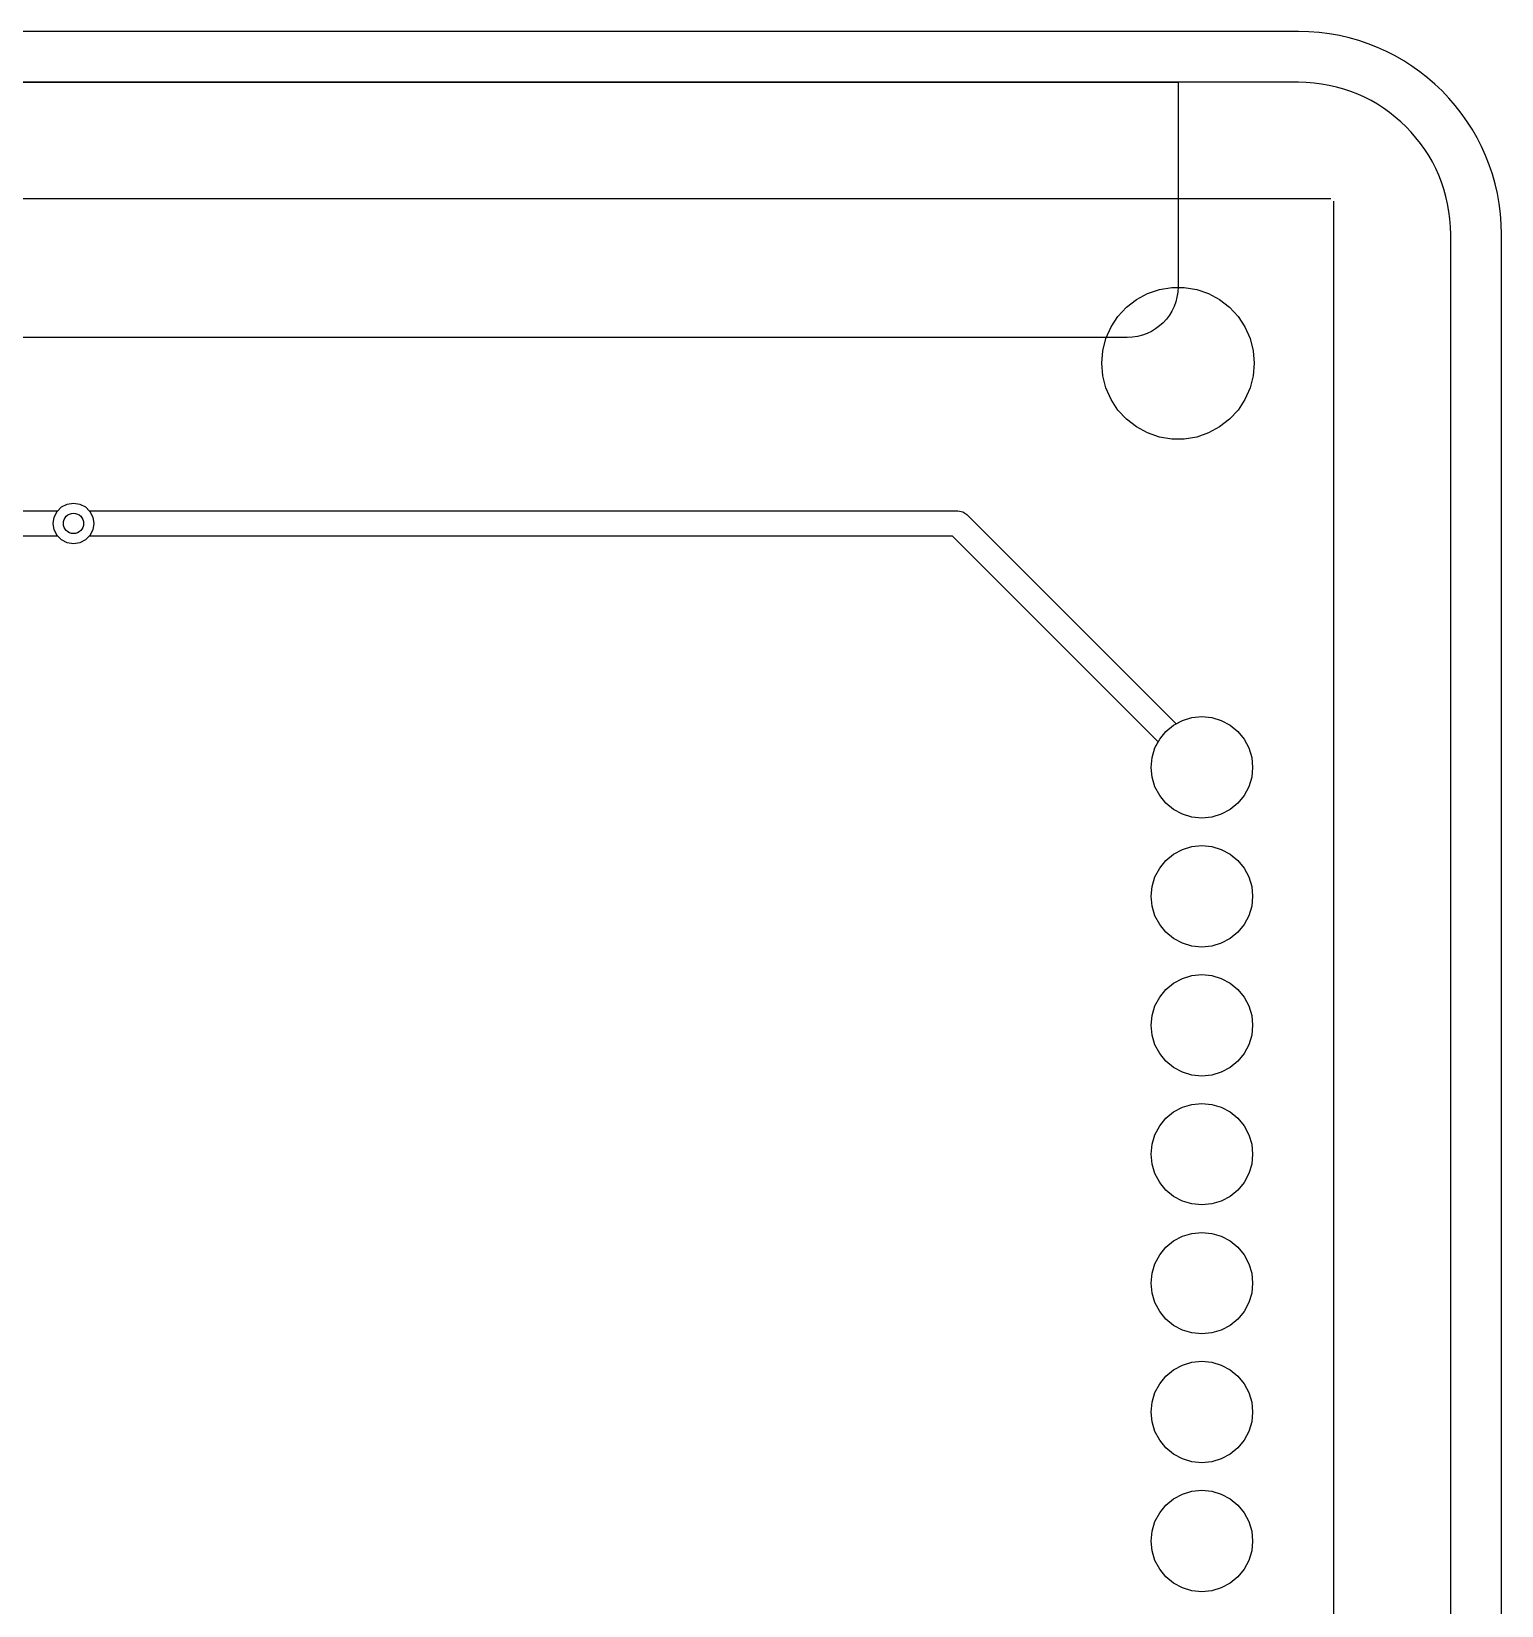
# Model space of a CAD drawing. Header units: millimetres. Extents: x 0 to 489, y -139 to 89.
# Drawn here: x 142.46 to 171.41, y -36.95 to -5.94 of the extents above; entities that cross this region are included whole.
import ezdxf

# ---------------------------------------------------------------- set-up
doc = ezdxf.new("R2010")
doc.units = ezdxf.units.MM
doc.header["$MEASUREMENT"] = 0
doc.layers.get('0').update_dxf_attribs({"linetype": 'CONTINUOUS'})
doc.layers.add('BLACK', color=7, linetype='CONTINUOUS')

msp = doc.modelspace()

# ---------------------------------------------------------------- linework, layer by layer
at = {"linetype": 'Continuous'}
for points in [[(106.41198, -65.94468), (167.41198, -65.94468, 0.41421356), (171.41198, -61.94468), (171.41198, -9.94468, 0.41421356), (167.41198, -5.94468), (106.41198, -5.94468, 0.41421356), (102.41198, -9.94468), (102.41198, -61.94468, 0.41421356)], [(106.41198, -64.94468), (167.41198, -64.94468, 0.41421356), (170.41198, -61.94468), (170.41198, -9.94468, 0.41421356), (167.41198, -6.94468), (106.41198, -6.94468, 0.41421356), (103.41198, -9.94468), (103.41198, -61.94468, 0.41421356)], [(140.53024, -6.94468), (165.04024, -6.94468), (165.04024, -10.97412, -0.41421356), (164.04024, -11.97412), (141.53024, -11.97412, -0.41421356), (140.53024, -10.97412)]]:
    msp.add_lwpolyline(points, format="xyb", close=True, dxfattribs=at)
at = {"layer": 'BLACK', "linetype": 'Continuous'}
for p, q in [((105.82024, -9.23422), (168.05024, -9.23422)), ((168.10024, -9.28422), (168.10024, -62.62422)), ((164.22036, -11.22353), (164.43736, -11.10563)), ((164.22036, -11.22353), (164.43736, -11.10563)), ((164.43736, -11.10563), (164.67236, -11.02523)), ((164.43736, -11.10563), (164.67236, -11.02523)), ((164.67236, -11.02523), (164.91636, -10.98443)), ((164.67236, -11.02523), (164.91636, -10.98443)), ((164.91636, -10.98443), (165.16436, -10.98443)), ((164.91636, -10.98443), (165.16436, -10.98443)), ((165.16436, -10.98443), (165.40836, -11.02523)), ((165.16436, -10.98443), (165.40836, -11.02523)), ((165.40836, -11.02523), (165.64336, -11.10563)), ((165.40836, -11.02523), (165.64336, -11.10563)), ((165.64336, -11.10563), (165.86036, -11.22353)), ((165.64336, -11.10563), (165.86036, -11.22353)), ((163.85636, -11.55803), (164.02436, -11.37573)), ((163.85636, -11.55803), (164.02436, -11.37573)), ((164.02436, -11.37573), (164.22036, -11.22353)), ((164.02436, -11.37573), (164.22036, -11.22353)), ((165.86036, -11.22353), (166.05636, -11.37573)), ((165.86036, -11.22353), (166.05636, -11.37573)), ((166.05636, -11.37573), (166.22436, -11.55803)), ((166.05636, -11.37573), (166.22436, -11.55803)), ((163.62136, -11.99233), (163.72136, -11.76543)), ((163.62136, -11.99233), (163.72136, -11.76543)), ((163.72136, -11.76543), (163.85636, -11.55803)), ((163.72136, -11.76543), (163.85636, -11.55803)), ((166.22436, -11.55803), (166.35936, -11.76543)), ((166.22436, -11.55803), (166.35936, -11.76543)), ((166.35936, -11.76543), (166.45936, -11.99233)), ((166.35936, -11.76543), (166.45936, -11.99233)), ((163.56036, -12.23243), (163.62136, -11.99233)), ((163.56036, -12.23243), (163.62136, -11.99233)), ((166.45936, -11.99233), (166.52036, -12.23243)), ((166.45936, -11.99233), (166.52036, -12.23243)), ((163.54036, -12.47933), (163.56036, -12.23243)), ((163.54036, -12.47933), (163.56036, -12.23243)), ((166.52036, -12.23243), (166.54036, -12.47933)), ((166.52036, -12.23243), (166.54036, -12.47933)), ((163.56036, -12.72623), (163.54036, -12.47933)), ((163.56036, -12.72623), (163.54036, -12.47933)), ((166.54036, -12.47933), (166.52036, -12.72623)), ((166.54036, -12.47933), (166.52036, -12.72623)), ((163.62136, -12.96633), (163.56036, -12.72623)), ((163.62136, -12.96633), (163.56036, -12.72623)), ((163.72136, -13.19323), (163.62136, -12.96633)), ((163.72136, -13.19323), (163.62136, -12.96633)), ((166.45936, -12.96633), (166.35936, -13.19323)), ((166.45936, -12.96633), (166.35936, -13.19323)), ((166.52036, -12.72623), (166.45936, -12.96633)), ((166.52036, -12.72623), (166.45936, -12.96633)), ((163.85636, -13.40063), (163.72136, -13.19323)), ((163.85636, -13.40063), (163.72136, -13.19323)), ((166.35936, -13.19323), (166.22436, -13.40063)), ((166.35936, -13.19323), (166.22436, -13.40063)), ((164.02436, -13.58293), (163.85636, -13.40063)), ((164.02436, -13.58293), (163.85636, -13.40063)), ((164.22036, -13.73503), (164.02436, -13.58293)), ((164.22036, -13.73503), (164.02436, -13.58293)), ((166.05636, -13.58293), (165.86036, -13.73503)), ((166.05636, -13.58293), (165.86036, -13.73503)), ((166.22436, -13.40063), (166.05636, -13.58293)), ((166.22436, -13.40063), (166.05636, -13.58293)), ((164.43736, -13.85303), (164.22036, -13.73503)), ((164.43736, -13.85303), (164.22036, -13.73503)), ((164.67236, -13.93343), (164.43736, -13.85303)), ((164.67236, -13.93343), (164.43736, -13.85303)), ((164.91636, -13.97423), (164.67236, -13.93343)), ((164.91636, -13.97423), (164.67236, -13.93343)), ((165.40836, -13.93343), (165.16436, -13.97423)), ((165.40836, -13.93343), (165.16436, -13.97423)), ((165.64336, -13.85303), (165.40836, -13.93343)), ((165.64336, -13.85303), (165.40836, -13.93343)), ((165.86036, -13.73503), (165.64336, -13.85303)), ((165.86036, -13.73503), (165.64336, -13.85303)), ((165.16436, -13.97423), (164.91636, -13.97423)), ((165.16436, -13.97423), (164.91636, -13.97423)), ((141.38024, -15.38422), (142.97624, -15.38422)), ((142.90524, -15.51062), (142.96124, -15.39912)), ((142.96124, -15.39912), (143.05024, -15.31062)), ((142.97624, -15.38422), (143.05024, -15.31062)), ((143.05024, -15.31062), (143.16124, -15.25382)), ((143.05024, -15.31062), (143.16124, -15.25382)), ((143.16124, -15.25382), (143.28524, -15.23422)), ((143.16124, -15.25382), (143.28524, -15.23422)), ((143.28524, -15.23422), (143.40924, -15.25382)), ((143.28524, -15.23422), (143.40924, -15.25382)), ((143.40924, -15.25382), (143.52024, -15.31062)), ((143.40924, -15.25382), (143.52024, -15.31062)), ((143.52024, -15.31062), (143.59424, -15.38422)), ((143.52024, -15.31062), (143.60924, -15.39912)), ((143.59424, -15.38422), (160.70524, -15.38422)), ((143.60924, -15.39912), (143.66524, -15.51062)), ((160.70524, -15.38422), (160.80124, -15.40322)), ((160.80124, -15.40322), (160.88224, -15.45742)), ((160.88224, -15.45742), (165.00524, -19.58072)), ((142.88524, -15.63422), (142.90524, -15.51062)), ((142.90524, -15.75782), (142.88524, -15.63422)), ((142.96124, -15.86932), (142.90524, -15.75782)), ((143.66524, -15.75782), (143.60924, -15.86932)), ((143.66524, -15.51062), (143.68524, -15.63422)), ((143.68524, -15.63422), (143.66524, -15.75782)), ((142.97624, -15.88422), (141.48424, -15.88422)), ((143.05024, -15.95782), (142.96124, -15.86932)), ((143.05024, -15.95782), (142.97624, -15.88422)), ((143.16124, -16.01462), (143.05024, -15.95782)), ((143.16124, -16.01462), (143.05024, -15.95782)), ((143.28524, -16.03422), (143.16124, -16.01462)), ((143.28524, -16.03422), (143.16124, -16.01462)), ((143.40924, -16.01462), (143.28524, -16.03422)), ((143.40924, -16.01462), (143.28524, -16.03422)), ((143.52024, -15.95782), (143.40924, -16.01462)), ((143.52024, -15.95782), (143.40924, -16.01462)), ((143.60924, -15.86932), (143.52024, -15.95782)), ((143.59424, -15.88422), (143.52024, -15.95782)), ((160.60124, -15.88422), (143.59424, -15.88422)), ((164.65124, -19.93422), (160.60124, -15.88422)), ((164.95424, -19.60772), (165.12724, -19.51532)), ((164.95424, -19.60772), (165.12724, -19.51532)), ((164.95424, -19.60772), (165.12724, -19.51532)), ((165.00524, -19.58072), (165.12724, -19.51532)), ((165.12724, -19.51532), (165.31524, -19.45842)), ((165.12724, -19.51532), (165.31524, -19.45842)), ((165.12724, -19.51532), (165.31524, -19.45842)), ((165.12724, -19.51532), (165.31524, -19.45842)), ((165.31524, -19.45842), (165.51024, -19.43922)), ((165.31524, -19.45842), (165.51024, -19.43922)), ((165.31524, -19.45842), (165.51024, -19.43922)), ((165.31524, -19.45842), (165.51024, -19.43922)), ((165.51024, -19.43922), (165.70524, -19.45842)), ((165.51024, -19.43922), (165.70524, -19.45842)), ((165.51024, -19.43922), (165.70524, -19.45842)), ((165.51024, -19.43922), (165.70524, -19.45842)), ((165.70524, -19.45842), (165.89324, -19.51532)), ((165.70524, -19.45842), (165.89324, -19.51532)), ((165.70524, -19.45842), (165.89324, -19.51532)), ((165.70524, -19.45842), (165.89324, -19.51532)), ((165.89324, -19.51532), (166.06624, -19.60772)), ((165.89324, -19.51532), (166.06624, -19.60772)), ((165.89324, -19.51532), (166.06624, -19.60772)), ((165.89324, -19.51532), (166.06624, -19.60772)), ((164.67924, -19.88362), (164.80324, -19.73212)), ((164.67924, -19.88362), (164.80324, -19.73212)), ((164.67924, -19.88362), (164.80324, -19.73212)), ((164.80324, -19.73212), (164.95424, -19.60772)), ((164.80324, -19.73212), (164.95424, -19.60772)), ((164.80324, -19.73212), (164.95424, -19.60772)), ((166.06624, -19.60772), (166.21724, -19.73212)), ((166.06624, -19.60772), (166.21724, -19.73212)), ((166.06624, -19.60772), (166.21724, -19.73212)), ((166.06624, -19.60772), (166.21724, -19.73212)), ((166.21724, -19.73212), (166.34124, -19.88362)), ((166.21724, -19.73212), (166.34124, -19.88362)), ((166.21724, -19.73212), (166.34124, -19.88362)), ((166.21724, -19.73212), (166.34124, -19.88362)), ((164.52924, -20.24412), (164.58624, -20.05652)), ((164.52924, -20.24412), (164.58624, -20.05652)), ((164.52924, -20.24412), (164.58624, -20.05652)), ((164.52924, -20.24412), (164.58624, -20.05652)), ((164.58624, -20.05652), (164.67924, -19.88362)), ((164.58624, -20.05652), (164.67924, -19.88362)), ((164.58624, -20.05652), (164.67924, -19.88362)), ((164.58624, -20.05652), (164.65124, -19.93422)), ((166.34124, -19.88362), (166.43424, -20.05652)), ((166.34124, -19.88362), (166.43424, -20.05652)), ((166.34124, -19.88362), (166.43424, -20.05652)), ((166.34124, -19.88362), (166.43424, -20.05652)), ((166.43424, -20.05652), (166.49124, -20.24412)), ((166.43424, -20.05652), (166.49124, -20.24412)), ((166.43424, -20.05652), (166.49124, -20.24412)), ((166.43424, -20.05652), (166.49124, -20.24412)), ((164.51024, -20.43922), (164.52924, -20.24412)), ((164.51024, -20.43922), (164.52924, -20.24412)), ((164.51024, -20.43922), (164.52924, -20.24412)), ((164.51024, -20.43922), (164.52924, -20.24412)), ((164.52924, -20.63432), (164.51024, -20.43922)), ((164.52924, -20.63432), (164.51024, -20.43922)), ((164.52924, -20.63432), (164.51024, -20.43922)), ((164.52924, -20.63432), (164.51024, -20.43922)), ((166.49124, -20.24412), (166.51024, -20.43922)), ((166.49124, -20.24412), (166.51024, -20.43922)), ((166.49124, -20.24412), (166.51024, -20.43922)), ((166.49124, -20.24412), (166.51024, -20.43922)), ((166.51024, -20.43922), (166.49124, -20.63432)), ((166.51024, -20.43922), (166.49124, -20.63432)), ((166.51024, -20.43922), (166.49124, -20.63432)), ((166.51024, -20.43922), (166.49124, -20.63432)), ((164.58624, -20.82192), (164.52924, -20.63432)), ((164.58624, -20.82192), (164.52924, -20.63432)), ((164.58624, -20.82192), (164.52924, -20.63432)), ((164.58624, -20.82192), (164.52924, -20.63432)), ((166.49124, -20.63432), (166.43424, -20.82192)), ((166.49124, -20.63432), (166.43424, -20.82192)), ((166.49124, -20.63432), (166.43424, -20.82192)), ((166.49124, -20.63432), (166.43424, -20.82192)), ((164.67924, -20.99482), (164.58624, -20.82192)), ((164.67924, -20.99482), (164.58624, -20.82192)), ((164.67924, -20.99482), (164.58624, -20.82192)), ((164.67924, -20.99482), (164.58624, -20.82192)), ((164.80324, -21.14632), (164.67924, -20.99482)), ((164.80324, -21.14632), (164.67924, -20.99482)), ((164.80324, -21.14632), (164.67924, -20.99482)), ((164.80324, -21.14632), (164.67924, -20.99482)), ((166.34124, -20.99482), (166.21724, -21.14632)), ((166.34124, -20.99482), (166.21724, -21.14632)), ((166.34124, -20.99482), (166.21724, -21.14632)), ((166.34124, -20.99482), (166.21724, -21.14632)), ((166.43424, -20.82192), (166.34124, -20.99482)), ((166.43424, -20.82192), (166.34124, -20.99482)), ((166.43424, -20.82192), (166.34124, -20.99482)), ((166.43424, -20.82192), (166.34124, -20.99482)), ((164.95424, -21.27072), (164.80324, -21.14632)), ((164.95424, -21.27072), (164.80324, -21.14632)), ((164.95424, -21.27072), (164.80324, -21.14632)), ((164.95424, -21.27072), (164.80324, -21.14632)), ((165.12724, -21.36312), (164.95424, -21.27072)), ((165.12724, -21.36312), (164.95424, -21.27072)), ((165.12724, -21.36312), (164.95424, -21.27072)), ((165.12724, -21.36312), (164.95424, -21.27072)), ((165.31524, -21.42002), (165.12724, -21.36312)), ((165.31524, -21.42002), (165.12724, -21.36312)), ((165.31524, -21.42002), (165.12724, -21.36312)), ((165.31524, -21.42002), (165.12724, -21.36312)), ((165.89324, -21.36312), (165.70524, -21.42002)), ((165.89324, -21.36312), (165.70524, -21.42002)), ((165.89324, -21.36312), (165.70524, -21.42002)), ((165.89324, -21.36312), (165.70524, -21.42002)), ((166.06624, -21.27072), (165.89324, -21.36312)), ((166.06624, -21.27072), (165.89324, -21.36312)), ((166.06624, -21.27072), (165.89324, -21.36312)), ((166.06624, -21.27072), (165.89324, -21.36312)), ((166.21724, -21.14632), (166.06624, -21.27072)), ((166.21724, -21.14632), (166.06624, -21.27072)), ((166.21724, -21.14632), (166.06624, -21.27072)), ((166.21724, -21.14632), (166.06624, -21.27072)), ((165.51024, -21.43922), (165.31524, -21.42002)), ((165.51024, -21.43922), (165.31524, -21.42002)), ((165.51024, -21.43922), (165.31524, -21.42002)), ((165.51024, -21.43922), (165.31524, -21.42002)), ((165.70524, -21.42002), (165.51024, -21.43922)), ((165.70524, -21.42002), (165.51024, -21.43922)), ((165.70524, -21.42002), (165.51024, -21.43922)), ((165.70524, -21.42002), (165.51024, -21.43922)), ((165.12724, -22.05532), (165.31524, -21.99842)), ((165.12724, -22.05532), (165.31524, -21.99842)), ((165.12724, -22.05532), (165.31524, -21.99842)), ((165.12724, -22.05532), (165.31524, -21.99842)), ((165.31524, -21.99842), (165.51024, -21.97922)), ((165.31524, -21.99842), (165.51024, -21.97922)), ((165.31524, -21.99842), (165.51024, -21.97922)), ((165.31524, -21.99842), (165.51024, -21.97922)), ((165.51024, -21.97922), (165.70524, -21.99842)), ((165.51024, -21.97922), (165.70524, -21.99842)), ((165.51024, -21.97922), (165.70524, -21.99842)), ((165.51024, -21.97922), (165.70524, -21.99842)), ((165.70524, -21.99842), (165.89324, -22.05532)), ((165.70524, -21.99842), (165.89324, -22.05532)), ((165.70524, -21.99842), (165.89324, -22.05532)), ((165.70524, -21.99842), (165.89324, -22.05532)), ((164.67924, -22.42362), (164.80324, -22.27212)), ((164.67924, -22.42362), (164.80324, -22.27212)), ((164.67924, -22.42362), (164.80324, -22.27212)), ((164.67924, -22.42362), (164.80324, -22.27212)), ((164.80324, -22.27212), (164.95424, -22.14772)), ((164.80324, -22.27212), (164.95424, -22.14772)), ((164.80324, -22.27212), (164.95424, -22.14772)), ((164.80324, -22.27212), (164.95424, -22.14772)), ((164.95424, -22.14772), (165.12724, -22.05532)), ((164.95424, -22.14772), (165.12724, -22.05532)), ((164.95424, -22.14772), (165.12724, -22.05532)), ((164.95424, -22.14772), (165.12724, -22.05532)), ((165.89324, -22.05532), (166.06624, -22.14772)), ((165.89324, -22.05532), (166.06624, -22.14772)), ((165.89324, -22.05532), (166.06624, -22.14772)), ((165.89324, -22.05532), (166.06624, -22.14772)), ((166.06624, -22.14772), (166.21724, -22.27212)), ((166.06624, -22.14772), (166.21724, -22.27212)), ((166.06624, -22.14772), (166.21724, -22.27212)), ((166.06624, -22.14772), (166.21724, -22.27212)), ((166.21724, -22.27212), (166.34124, -22.42362)), ((166.21724, -22.27212), (166.34124, -22.42362)), ((166.21724, -22.27212), (166.34124, -22.42362)), ((166.21724, -22.27212), (166.34124, -22.42362)), ((164.52924, -22.78412), (164.58624, -22.59652)), ((164.52924, -22.78412), (164.58624, -22.59652)), ((164.52924, -22.78412), (164.58624, -22.59652)), ((164.52924, -22.78412), (164.58624, -22.59652)), ((164.58624, -22.59652), (164.67924, -22.42362)), ((164.58624, -22.59652), (164.67924, -22.42362)), ((164.58624, -22.59652), (164.67924, -22.42362)), ((164.58624, -22.59652), (164.67924, -22.42362)), ((166.34124, -22.42362), (166.43424, -22.59652)), ((166.34124, -22.42362), (166.43424, -22.59652)), ((166.34124, -22.42362), (166.43424, -22.59652)), ((166.34124, -22.42362), (166.43424, -22.59652)), ((166.43424, -22.59652), (166.49124, -22.78412)), ((166.43424, -22.59652), (166.49124, -22.78412)), ((166.43424, -22.59652), (166.49124, -22.78412)), ((166.43424, -22.59652), (166.49124, -22.78412)), ((164.51024, -22.97922), (164.52924, -22.78412)), ((164.51024, -22.97922), (164.52924, -22.78412)), ((164.51024, -22.97922), (164.52924, -22.78412)), ((164.51024, -22.97922), (164.52924, -22.78412)), ((166.49124, -22.78412), (166.51024, -22.97922)), ((166.49124, -22.78412), (166.51024, -22.97922)), ((166.49124, -22.78412), (166.51024, -22.97922)), ((166.49124, -22.78412), (166.51024, -22.97922)), ((164.52924, -23.17432), (164.51024, -22.97922)), ((164.52924, -23.17432), (164.51024, -22.97922)), ((164.52924, -23.17432), (164.51024, -22.97922)), ((164.52924, -23.17432), (164.51024, -22.97922)), ((164.58624, -23.36192), (164.52924, -23.17432)), ((164.58624, -23.36192), (164.52924, -23.17432)), ((164.58624, -23.36192), (164.52924, -23.17432)), ((164.58624, -23.36192), (164.52924, -23.17432)), ((166.49124, -23.17432), (166.43424, -23.36192)), ((166.49124, -23.17432), (166.43424, -23.36192)), ((166.49124, -23.17432), (166.43424, -23.36192)), ((166.49124, -23.17432), (166.43424, -23.36192)), ((166.51024, -22.97922), (166.49124, -23.17432)), ((166.51024, -22.97922), (166.49124, -23.17432)), ((166.51024, -22.97922), (166.49124, -23.17432)), ((166.51024, -22.97922), (166.49124, -23.17432)), ((164.67924, -23.53482), (164.58624, -23.36192)), ((164.67924, -23.53482), (164.58624, -23.36192)), ((164.67924, -23.53482), (164.58624, -23.36192)), ((164.67924, -23.53482), (164.58624, -23.36192)), ((164.80324, -23.68632), (164.67924, -23.53482)), ((164.80324, -23.68632), (164.67924, -23.53482)), ((164.80324, -23.68632), (164.67924, -23.53482)), ((164.80324, -23.68632), (164.67924, -23.53482)), ((166.34124, -23.53482), (166.21724, -23.68632)), ((166.34124, -23.53482), (166.21724, -23.68632)), ((166.34124, -23.53482), (166.21724, -23.68632)), ((166.34124, -23.53482), (166.21724, -23.68632)), ((166.43424, -23.36192), (166.34124, -23.53482)), ((166.43424, -23.36192), (166.34124, -23.53482)), ((166.43424, -23.36192), (166.34124, -23.53482)), ((166.43424, -23.36192), (166.34124, -23.53482)), ((164.95424, -23.81072), (164.80324, -23.68632)), ((164.95424, -23.81072), (164.80324, -23.68632)), ((164.95424, -23.81072), (164.80324, -23.68632)), ((164.95424, -23.81072), (164.80324, -23.68632)), ((165.12724, -23.90312), (164.95424, -23.81072)), ((165.12724, -23.90312), (164.95424, -23.81072)), ((165.12724, -23.90312), (164.95424, -23.81072)), ((165.12724, -23.90312), (164.95424, -23.81072)), ((166.06624, -23.81072), (165.89324, -23.90312)), ((166.06624, -23.81072), (165.89324, -23.90312)), ((166.06624, -23.81072), (165.89324, -23.90312)), ((166.06624, -23.81072), (165.89324, -23.90312)), ((166.21724, -23.68632), (166.06624, -23.81072)), ((166.21724, -23.68632), (166.06624, -23.81072)), ((166.21724, -23.68632), (166.06624, -23.81072)), ((166.21724, -23.68632), (166.06624, -23.81072)), ((165.31524, -23.96002), (165.12724, -23.90312)), ((165.31524, -23.96002), (165.12724, -23.90312)), ((165.31524, -23.96002), (165.12724, -23.90312)), ((165.31524, -23.96002), (165.12724, -23.90312)), ((165.51024, -23.97922), (165.31524, -23.96002)), ((165.51024, -23.97922), (165.31524, -23.96002)), ((165.51024, -23.97922), (165.31524, -23.96002)), ((165.51024, -23.97922), (165.31524, -23.96002)), ((165.70524, -23.96002), (165.51024, -23.97922)), ((165.70524, -23.96002), (165.51024, -23.97922)), ((165.70524, -23.96002), (165.51024, -23.97922)), ((165.70524, -23.96002), (165.51024, -23.97922)), ((165.89324, -23.90312), (165.70524, -23.96002)), ((165.89324, -23.90312), (165.70524, -23.96002)), ((165.89324, -23.90312), (165.70524, -23.96002)), ((165.89324, -23.90312), (165.70524, -23.96002)), ((164.80324, -24.81212), (164.95424, -24.68772)), ((164.80324, -24.81212), (164.95424, -24.68772)), ((164.80324, -24.81212), (164.95424, -24.68772)), ((164.80324, -24.81212), (164.95424, -24.68772)), ((164.95424, -24.68772), (165.12724, -24.59532)), ((164.95424, -24.68772), (165.12724, -24.59532)), ((164.95424, -24.68772), (165.12724, -24.59532)), ((164.95424, -24.68772), (165.12724, -24.59532)), ((165.12724, -24.59532), (165.31524, -24.53842)), ((165.12724, -24.59532), (165.31524, -24.53842)), ((165.12724, -24.59532), (165.31524, -24.53842)), ((165.12724, -24.59532), (165.31524, -24.53842)), ((165.31524, -24.53842), (165.51024, -24.51922)), ((165.31524, -24.53842), (165.51024, -24.51922)), ((165.31524, -24.53842), (165.51024, -24.51922)), ((165.31524, -24.53842), (165.51024, -24.51922)), ((165.51024, -24.51922), (165.70524, -24.53842)), ((165.51024, -24.51922), (165.70524, -24.53842)), ((165.51024, -24.51922), (165.70524, -24.53842)), ((165.51024, -24.51922), (165.70524, -24.53842)), ((165.70524, -24.53842), (165.89324, -24.59532)), ((165.70524, -24.53842), (165.89324, -24.59532)), ((165.70524, -24.53842), (165.89324, -24.59532)), ((165.70524, -24.53842), (165.89324, -24.59532)), ((165.89324, -24.59532), (166.06624, -24.68772)), ((165.89324, -24.59532), (166.06624, -24.68772)), ((165.89324, -24.59532), (166.06624, -24.68772)), ((165.89324, -24.59532), (166.06624, -24.68772)), ((166.06624, -24.68772), (166.21724, -24.81212)), ((166.06624, -24.68772), (166.21724, -24.81212)), ((166.06624, -24.68772), (166.21724, -24.81212)), ((166.06624, -24.68772), (166.21724, -24.81212)), ((164.58624, -25.13652), (164.67924, -24.96362)), ((164.58624, -25.13652), (164.67924, -24.96362)), ((164.58624, -25.13652), (164.67924, -24.96362)), ((164.58624, -25.13652), (164.67924, -24.96362)), ((164.67924, -24.96362), (164.80324, -24.81212)), ((164.67924, -24.96362), (164.80324, -24.81212)), ((164.67924, -24.96362), (164.80324, -24.81212)), ((164.67924, -24.96362), (164.80324, -24.81212)), ((166.21724, -24.81212), (166.34124, -24.96362)), ((166.21724, -24.81212), (166.34124, -24.96362)), ((166.21724, -24.81212), (166.34124, -24.96362)), ((166.21724, -24.81212), (166.34124, -24.96362)), ((166.34124, -24.96362), (166.43424, -25.13652)), ((166.34124, -24.96362), (166.43424, -25.13652)), ((166.34124, -24.96362), (166.43424, -25.13652)), ((166.34124, -24.96362), (166.43424, -25.13652)), ((164.51024, -25.51922), (164.52924, -25.32412)), ((164.51024, -25.51922), (164.52924, -25.32412)), ((164.51024, -25.51922), (164.52924, -25.32412)), ((164.51024, -25.51922), (164.52924, -25.32412)), ((164.52924, -25.32412), (164.58624, -25.13652)), ((164.52924, -25.32412), (164.58624, -25.13652)), ((164.52924, -25.32412), (164.58624, -25.13652)), ((164.52924, -25.32412), (164.58624, -25.13652)), ((166.43424, -25.13652), (166.49124, -25.32412)), ((166.43424, -25.13652), (166.49124, -25.32412)), ((166.43424, -25.13652), (166.49124, -25.32412)), ((166.43424, -25.13652), (166.49124, -25.32412)), ((166.49124, -25.32412), (166.51024, -25.51922)), ((166.49124, -25.32412), (166.51024, -25.51922)), ((166.49124, -25.32412), (166.51024, -25.51922)), ((166.49124, -25.32412), (166.51024, -25.51922)), ((164.52924, -25.71432), (164.51024, -25.51922)), ((164.52924, -25.71432), (164.51024, -25.51922)), ((164.52924, -25.71432), (164.51024, -25.51922)), ((164.52924, -25.71432), (164.51024, -25.51922)), ((164.58624, -25.90192), (164.52924, -25.71432)), ((164.58624, -25.90192), (164.52924, -25.71432)), ((164.58624, -25.90192), (164.52924, -25.71432)), ((164.58624, -25.90192), (164.52924, -25.71432)), ((166.49124, -25.71432), (166.43424, -25.90192)), ((166.49124, -25.71432), (166.43424, -25.90192)), ((166.49124, -25.71432), (166.43424, -25.90192)), ((166.49124, -25.71432), (166.43424, -25.90192)), ((166.51024, -25.51922), (166.49124, -25.71432)), ((166.51024, -25.51922), (166.49124, -25.71432)), ((166.51024, -25.51922), (166.49124, -25.71432)), ((166.51024, -25.51922), (166.49124, -25.71432)), ((164.67924, -26.07482), (164.58624, -25.90192)), ((164.67924, -26.07482), (164.58624, -25.90192)), ((164.67924, -26.07482), (164.58624, -25.90192)), ((164.67924, -26.07482), (164.58624, -25.90192)), ((166.43424, -25.90192), (166.34124, -26.07482)), ((166.43424, -25.90192), (166.34124, -26.07482)), ((166.43424, -25.90192), (166.34124, -26.07482)), ((166.43424, -25.90192), (166.34124, -26.07482)), ((164.80324, -26.22632), (164.67924, -26.07482)), ((164.80324, -26.22632), (164.67924, -26.07482)), ((164.80324, -26.22632), (164.67924, -26.07482)), ((164.80324, -26.22632), (164.67924, -26.07482)), ((164.95424, -26.35072), (164.80324, -26.22632)), ((164.95424, -26.35072), (164.80324, -26.22632)), ((164.95424, -26.35072), (164.80324, -26.22632)), ((164.95424, -26.35072), (164.80324, -26.22632)), ((165.12724, -26.44312), (164.95424, -26.35072)), ((165.12724, -26.44312), (164.95424, -26.35072)), ((165.12724, -26.44312), (164.95424, -26.35072)), ((165.12724, -26.44312), (164.95424, -26.35072)), ((166.06624, -26.35072), (165.89324, -26.44312)), ((166.06624, -26.35072), (165.89324, -26.44312)), ((166.06624, -26.35072), (165.89324, -26.44312)), ((166.06624, -26.35072), (165.89324, -26.44312)), ((166.21724, -26.22632), (166.06624, -26.35072)), ((166.21724, -26.22632), (166.06624, -26.35072)), ((166.21724, -26.22632), (166.06624, -26.35072)), ((166.21724, -26.22632), (166.06624, -26.35072)), ((166.34124, -26.07482), (166.21724, -26.22632)), ((166.34124, -26.07482), (166.21724, -26.22632)), ((166.34124, -26.07482), (166.21724, -26.22632)), ((166.34124, -26.07482), (166.21724, -26.22632)), ((165.31524, -26.50002), (165.12724, -26.44312)), ((165.31524, -26.50002), (165.12724, -26.44312)), ((165.31524, -26.50002), (165.12724, -26.44312)), ((165.31524, -26.50002), (165.12724, -26.44312)), ((165.51024, -26.51922), (165.31524, -26.50002)), ((165.51024, -26.51922), (165.31524, -26.50002)), ((165.51024, -26.51922), (165.31524, -26.50002)), ((165.51024, -26.51922), (165.31524, -26.50002)), ((165.70524, -26.50002), (165.51024, -26.51922)), ((165.70524, -26.50002), (165.51024, -26.51922)), ((165.70524, -26.50002), (165.51024, -26.51922)), ((165.70524, -26.50002), (165.51024, -26.51922)), ((165.89324, -26.44312), (165.70524, -26.50002)), ((165.89324, -26.44312), (165.70524, -26.50002)), ((165.89324, -26.44312), (165.70524, -26.50002)), ((165.89324, -26.44312), (165.70524, -26.50002)), ((164.80324, -27.35212), (164.95424, -27.22772)), ((164.80324, -27.35212), (164.95424, -27.22772)), ((164.80324, -27.35212), (164.95424, -27.22772)), ((164.80324, -27.35212), (164.95424, -27.22772)), ((164.95424, -27.22772), (165.12724, -27.13532)), ((164.95424, -27.22772), (165.12724, -27.13532)), ((164.95424, -27.22772), (165.12724, -27.13532)), ((164.95424, -27.22772), (165.12724, -27.13532)), ((165.12724, -27.13532), (165.31524, -27.07842)), ((165.12724, -27.13532), (165.31524, -27.07842)), ((165.12724, -27.13532), (165.31524, -27.07842)), ((165.12724, -27.13532), (165.31524, -27.07842)), ((165.31524, -27.07842), (165.51024, -27.05922)), ((165.31524, -27.07842), (165.51024, -27.05922)), ((165.31524, -27.07842), (165.51024, -27.05922)), ((165.31524, -27.07842), (165.51024, -27.05922)), ((165.51024, -27.05922), (165.70524, -27.07842)), ((165.51024, -27.05922), (165.70524, -27.07842)), ((165.51024, -27.05922), (165.70524, -27.07842)), ((165.51024, -27.05922), (165.70524, -27.07842)), ((165.70524, -27.07842), (165.89324, -27.13532)), ((165.70524, -27.07842), (165.89324, -27.13532)), ((165.70524, -27.07842), (165.89324, -27.13532)), ((165.70524, -27.07842), (165.89324, -27.13532)), ((165.89324, -27.13532), (166.06624, -27.22772)), ((165.89324, -27.13532), (166.06624, -27.22772)), ((165.89324, -27.13532), (166.06624, -27.22772)), ((165.89324, -27.13532), (166.06624, -27.22772)), ((166.06624, -27.22772), (166.21724, -27.35212)), ((166.06624, -27.22772), (166.21724, -27.35212)), ((166.06624, -27.22772), (166.21724, -27.35212)), ((166.06624, -27.22772), (166.21724, -27.35212)), ((164.58624, -27.67652), (164.67924, -27.50362)), ((164.58624, -27.67652), (164.67924, -27.50362)), ((164.58624, -27.67652), (164.67924, -27.50362)), ((164.58624, -27.67652), (164.67924, -27.50362)), ((164.67924, -27.50362), (164.80324, -27.35212)), ((164.67924, -27.50362), (164.80324, -27.35212)), ((164.67924, -27.50362), (164.80324, -27.35212)), ((164.67924, -27.50362), (164.80324, -27.35212)), ((166.21724, -27.35212), (166.34124, -27.50362)), ((166.21724, -27.35212), (166.34124, -27.50362)), ((166.21724, -27.35212), (166.34124, -27.50362)), ((166.21724, -27.35212), (166.34124, -27.50362)), ((166.34124, -27.50362), (166.43424, -27.67652)), ((166.34124, -27.50362), (166.43424, -27.67652)), ((166.34124, -27.50362), (166.43424, -27.67652)), ((166.34124, -27.50362), (166.43424, -27.67652)), ((164.51024, -28.05922), (164.52924, -27.86412)), ((164.51024, -28.05922), (164.52924, -27.86412)), ((164.51024, -28.05922), (164.52924, -27.86412)), ((164.51024, -28.05922), (164.52924, -27.86412)), ((164.52924, -27.86412), (164.58624, -27.67652)), ((164.52924, -27.86412), (164.58624, -27.67652)), ((164.52924, -27.86412), (164.58624, -27.67652)), ((164.52924, -27.86412), (164.58624, -27.67652)), ((166.43424, -27.67652), (166.49124, -27.86412)), ((166.43424, -27.67652), (166.49124, -27.86412)), ((166.43424, -27.67652), (166.49124, -27.86412)), ((166.43424, -27.67652), (166.49124, -27.86412)), ((166.49124, -27.86412), (166.51024, -28.05922)), ((166.49124, -27.86412), (166.51024, -28.05922)), ((166.49124, -27.86412), (166.51024, -28.05922)), ((166.49124, -27.86412), (166.51024, -28.05922)), ((164.52924, -28.25432), (164.51024, -28.05922)), ((164.52924, -28.25432), (164.51024, -28.05922)), ((164.52924, -28.25432), (164.51024, -28.05922)), ((164.52924, -28.25432), (164.51024, -28.05922)), ((166.51024, -28.05922), (166.49124, -28.25432)), ((166.51024, -28.05922), (166.49124, -28.25432)), ((166.51024, -28.05922), (166.49124, -28.25432)), ((166.51024, -28.05922), (166.49124, -28.25432)), ((164.58624, -28.44192), (164.52924, -28.25432)), ((164.58624, -28.44192), (164.52924, -28.25432)), ((164.58624, -28.44192), (164.52924, -28.25432)), ((164.58624, -28.44192), (164.52924, -28.25432)), ((164.67924, -28.61482), (164.58624, -28.44192)), ((164.67924, -28.61482), (164.58624, -28.44192)), ((164.67924, -28.61482), (164.58624, -28.44192)), ((164.67924, -28.61482), (164.58624, -28.44192)), ((166.43424, -28.44192), (166.34124, -28.61482)), ((166.43424, -28.44192), (166.34124, -28.61482)), ((166.43424, -28.44192), (166.34124, -28.61482)), ((166.43424, -28.44192), (166.34124, -28.61482)), ((166.49124, -28.25432), (166.43424, -28.44192)), ((166.49124, -28.25432), (166.43424, -28.44192)), ((166.49124, -28.25432), (166.43424, -28.44192)), ((166.49124, -28.25432), (166.43424, -28.44192)), ((164.80324, -28.76632), (164.67924, -28.61482)), ((164.80324, -28.76632), (164.67924, -28.61482)), ((164.80324, -28.76632), (164.67924, -28.61482)), ((164.80324, -28.76632), (164.67924, -28.61482)), ((164.95424, -28.89072), (164.80324, -28.76632)), ((164.95424, -28.89072), (164.80324, -28.76632)), ((164.95424, -28.89072), (164.80324, -28.76632)), ((164.95424, -28.89072), (164.80324, -28.76632)), ((166.21724, -28.76632), (166.06624, -28.89072)), ((166.21724, -28.76632), (166.06624, -28.89072)), ((166.21724, -28.76632), (166.06624, -28.89072)), ((166.21724, -28.76632), (166.06624, -28.89072)), ((166.34124, -28.61482), (166.21724, -28.76632)), ((166.34124, -28.61482), (166.21724, -28.76632)), ((166.34124, -28.61482), (166.21724, -28.76632)), ((166.34124, -28.61482), (166.21724, -28.76632)), ((165.12724, -28.98312), (164.95424, -28.89072)), ((165.12724, -28.98312), (164.95424, -28.89072)), ((165.12724, -28.98312), (164.95424, -28.89072)), ((165.12724, -28.98312), (164.95424, -28.89072)), ((165.31524, -29.04002), (165.12724, -28.98312)), ((165.31524, -29.04002), (165.12724, -28.98312)), ((165.31524, -29.04002), (165.12724, -28.98312)), ((165.31524, -29.04002), (165.12724, -28.98312)), ((165.51024, -29.05922), (165.31524, -29.04002)), ((165.51024, -29.05922), (165.31524, -29.04002)), ((165.51024, -29.05922), (165.31524, -29.04002)), ((165.51024, -29.05922), (165.31524, -29.04002)), ((165.70524, -29.04002), (165.51024, -29.05922)), ((165.70524, -29.04002), (165.51024, -29.05922)), ((165.70524, -29.04002), (165.51024, -29.05922)), ((165.70524, -29.04002), (165.51024, -29.05922)), ((165.89324, -28.98312), (165.70524, -29.04002)), ((165.89324, -28.98312), (165.70524, -29.04002)), ((165.89324, -28.98312), (165.70524, -29.04002)), ((165.89324, -28.98312), (165.70524, -29.04002)), ((166.06624, -28.89072), (165.89324, -28.98312)), ((166.06624, -28.89072), (165.89324, -28.98312)), ((166.06624, -28.89072), (165.89324, -28.98312)), ((166.06624, -28.89072), (165.89324, -28.98312)), ((164.95424, -29.76772), (165.12724, -29.67532)), ((164.95424, -29.76772), (165.12724, -29.67532)), ((164.95424, -29.76772), (165.12724, -29.67532)), ((164.95424, -29.76772), (165.12724, -29.67532)), ((165.12724, -29.67532), (165.31524, -29.61842)), ((165.12724, -29.67532), (165.31524, -29.61842)), ((165.12724, -29.67532), (165.31524, -29.61842)), ((165.12724, -29.67532), (165.31524, -29.61842)), ((165.31524, -29.61842), (165.51024, -29.59922)), ((165.31524, -29.61842), (165.51024, -29.59922)), ((165.31524, -29.61842), (165.51024, -29.59922)), ((165.31524, -29.61842), (165.51024, -29.59922)), ((165.51024, -29.59922), (165.70524, -29.61842)), ((165.51024, -29.59922), (165.70524, -29.61842)), ((165.51024, -29.59922), (165.70524, -29.61842)), ((165.51024, -29.59922), (165.70524, -29.61842)), ((165.70524, -29.61842), (165.89324, -29.67532)), ((165.70524, -29.61842), (165.89324, -29.67532)), ((165.70524, -29.61842), (165.89324, -29.67532)), ((165.70524, -29.61842), (165.89324, -29.67532)), ((165.89324, -29.67532), (166.06624, -29.76772)), ((165.89324, -29.67532), (166.06624, -29.76772)), ((165.89324, -29.67532), (166.06624, -29.76772)), ((165.89324, -29.67532), (166.06624, -29.76772)), ((164.58624, -30.21652), (164.67924, -30.04362)), ((164.58624, -30.21652), (164.67924, -30.04362)), ((164.58624, -30.21652), (164.67924, -30.04362)), ((164.58624, -30.21652), (164.67924, -30.04362)), ((164.67924, -30.04362), (164.80324, -29.89212)), ((164.67924, -30.04362), (164.80324, -29.89212)), ((164.67924, -30.04362), (164.80324, -29.89212)), ((164.67924, -30.04362), (164.80324, -29.89212)), ((164.80324, -29.89212), (164.95424, -29.76772)), ((164.80324, -29.89212), (164.95424, -29.76772)), ((164.80324, -29.89212), (164.95424, -29.76772)), ((164.80324, -29.89212), (164.95424, -29.76772)), ((166.06624, -29.76772), (166.21724, -29.89212)), ((166.06624, -29.76772), (166.21724, -29.89212)), ((166.06624, -29.76772), (166.21724, -29.89212)), ((166.06624, -29.76772), (166.21724, -29.89212)), ((166.21724, -29.89212), (166.34124, -30.04362)), ((166.21724, -29.89212), (166.34124, -30.04362)), ((166.21724, -29.89212), (166.34124, -30.04362)), ((166.21724, -29.89212), (166.34124, -30.04362)), ((166.34124, -30.04362), (166.43424, -30.21652)), ((166.34124, -30.04362), (166.43424, -30.21652)), ((166.34124, -30.04362), (166.43424, -30.21652)), ((166.34124, -30.04362), (166.43424, -30.21652)), ((164.52924, -30.40412), (164.58624, -30.21652)), ((164.52924, -30.40412), (164.58624, -30.21652)), ((164.52924, -30.40412), (164.58624, -30.21652)), ((164.52924, -30.40412), (164.58624, -30.21652)), ((166.43424, -30.21652), (166.49124, -30.40412)), ((166.43424, -30.21652), (166.49124, -30.40412)), ((166.43424, -30.21652), (166.49124, -30.40412)), ((166.43424, -30.21652), (166.49124, -30.40412)), ((164.51024, -30.59922), (164.52924, -30.40412)), ((164.51024, -30.59922), (164.52924, -30.40412)), ((164.51024, -30.59922), (164.52924, -30.40412)), ((164.51024, -30.59922), (164.52924, -30.40412)), ((164.52924, -30.79432), (164.51024, -30.59922)), ((164.52924, -30.79432), (164.51024, -30.59922)), ((164.52924, -30.79432), (164.51024, -30.59922)), ((164.52924, -30.79432), (164.51024, -30.59922)), ((166.49124, -30.40412), (166.51024, -30.59922)), ((166.49124, -30.40412), (166.51024, -30.59922)), ((166.49124, -30.40412), (166.51024, -30.59922)), ((166.49124, -30.40412), (166.51024, -30.59922)), ((166.51024, -30.59922), (166.49124, -30.79432)), ((166.51024, -30.59922), (166.49124, -30.79432)), ((166.51024, -30.59922), (166.49124, -30.79432)), ((166.51024, -30.59922), (166.49124, -30.79432)), ((164.58624, -30.98192), (164.52924, -30.79432)), ((164.58624, -30.98192), (164.52924, -30.79432)), ((164.58624, -30.98192), (164.52924, -30.79432)), ((164.58624, -30.98192), (164.52924, -30.79432)), ((164.67924, -31.15482), (164.58624, -30.98192)), ((164.67924, -31.15482), (164.58624, -30.98192)), ((164.67924, -31.15482), (164.58624, -30.98192)), ((164.67924, -31.15482), (164.58624, -30.98192)), ((166.43424, -30.98192), (166.34124, -31.15482)), ((166.43424, -30.98192), (166.34124, -31.15482)), ((166.43424, -30.98192), (166.34124, -31.15482)), ((166.43424, -30.98192), (166.34124, -31.15482)), ((166.49124, -30.79432), (166.43424, -30.98192)), ((166.49124, -30.79432), (166.43424, -30.98192)), ((166.49124, -30.79432), (166.43424, -30.98192)), ((166.49124, -30.79432), (166.43424, -30.98192)), ((164.80324, -31.30632), (164.67924, -31.15482)), ((164.80324, -31.30632), (164.67924, -31.15482)), ((164.80324, -31.30632), (164.67924, -31.15482)), ((164.80324, -31.30632), (164.67924, -31.15482)), ((164.95424, -31.43072), (164.80324, -31.30632)), ((164.95424, -31.43072), (164.80324, -31.30632)), ((164.95424, -31.43072), (164.80324, -31.30632)), ((164.95424, -31.43072), (164.80324, -31.30632)), ((166.21724, -31.30632), (166.06624, -31.43072)), ((166.21724, -31.30632), (166.06624, -31.43072)), ((166.21724, -31.30632), (166.06624, -31.43072)), ((166.21724, -31.30632), (166.06624, -31.43072)), ((166.34124, -31.15482), (166.21724, -31.30632)), ((166.34124, -31.15482), (166.21724, -31.30632)), ((166.34124, -31.15482), (166.21724, -31.30632)), ((166.34124, -31.15482), (166.21724, -31.30632)), ((165.12724, -31.52312), (164.95424, -31.43072)), ((165.12724, -31.52312), (164.95424, -31.43072)), ((165.12724, -31.52312), (164.95424, -31.43072)), ((165.12724, -31.52312), (164.95424, -31.43072)), ((165.31524, -31.58002), (165.12724, -31.52312)), ((165.31524, -31.58002), (165.12724, -31.52312)), ((165.31524, -31.58002), (165.12724, -31.52312)), ((165.31524, -31.58002), (165.12724, -31.52312)), ((165.51024, -31.59922), (165.31524, -31.58002)), ((165.51024, -31.59922), (165.31524, -31.58002)), ((165.51024, -31.59922), (165.31524, -31.58002)), ((165.51024, -31.59922), (165.31524, -31.58002)), ((165.70524, -31.58002), (165.51024, -31.59922)), ((165.70524, -31.58002), (165.51024, -31.59922)), ((165.70524, -31.58002), (165.51024, -31.59922)), ((165.70524, -31.58002), (165.51024, -31.59922)), ((165.89324, -31.52312), (165.70524, -31.58002)), ((165.89324, -31.52312), (165.70524, -31.58002)), ((165.89324, -31.52312), (165.70524, -31.58002)), ((165.89324, -31.52312), (165.70524, -31.58002)), ((166.06624, -31.43072), (165.89324, -31.52312)), ((166.06624, -31.43072), (165.89324, -31.52312)), ((166.06624, -31.43072), (165.89324, -31.52312)), ((166.06624, -31.43072), (165.89324, -31.52312)), ((164.95424, -32.30772), (165.12724, -32.21532)), ((164.95424, -32.30772), (165.12724, -32.21532)), ((164.95424, -32.30772), (165.12724, -32.21532)), ((164.95424, -32.30772), (165.12724, -32.21532)), ((165.12724, -32.21532), (165.31524, -32.15842)), ((165.12724, -32.21532), (165.31524, -32.15842)), ((165.12724, -32.21532), (165.31524, -32.15842)), ((165.12724, -32.21532), (165.31524, -32.15842)), ((165.31524, -32.15842), (165.51024, -32.13922)), ((165.31524, -32.15842), (165.51024, -32.13922)), ((165.31524, -32.15842), (165.51024, -32.13922)), ((165.31524, -32.15842), (165.51024, -32.13922)), ((165.51024, -32.13922), (165.70524, -32.15842)), ((165.51024, -32.13922), (165.70524, -32.15842)), ((165.51024, -32.13922), (165.70524, -32.15842)), ((165.51024, -32.13922), (165.70524, -32.15842)), ((165.70524, -32.15842), (165.89324, -32.21532)), ((165.70524, -32.15842), (165.89324, -32.21532)), ((165.70524, -32.15842), (165.89324, -32.21532)), ((165.70524, -32.15842), (165.89324, -32.21532)), ((165.89324, -32.21532), (166.06624, -32.30772)), ((165.89324, -32.21532), (166.06624, -32.30772)), ((165.89324, -32.21532), (166.06624, -32.30772)), ((165.89324, -32.21532), (166.06624, -32.30772)), ((164.67924, -32.58362), (164.80324, -32.43212)), ((164.67924, -32.58362), (164.80324, -32.43212)), ((164.67924, -32.58362), (164.80324, -32.43212)), ((164.67924, -32.58362), (164.80324, -32.43212)), ((164.80324, -32.43212), (164.95424, -32.30772)), ((164.80324, -32.43212), (164.95424, -32.30772)), ((164.80324, -32.43212), (164.95424, -32.30772)), ((164.80324, -32.43212), (164.95424, -32.30772)), ((166.06624, -32.30772), (166.21724, -32.43212)), ((166.06624, -32.30772), (166.21724, -32.43212)), ((166.06624, -32.30772), (166.21724, -32.43212)), ((166.06624, -32.30772), (166.21724, -32.43212)), ((166.21724, -32.43212), (166.34124, -32.58362)), ((166.21724, -32.43212), (166.34124, -32.58362)), ((166.21724, -32.43212), (166.34124, -32.58362)), ((166.21724, -32.43212), (166.34124, -32.58362)), ((164.52924, -32.94412), (164.58624, -32.75652)), ((164.52924, -32.94412), (164.58624, -32.75652)), ((164.52924, -32.94412), (164.58624, -32.75652)), ((164.52924, -32.94412), (164.58624, -32.75652)), ((164.58624, -32.75652), (164.67924, -32.58362)), ((164.58624, -32.75652), (164.67924, -32.58362)), ((164.58624, -32.75652), (164.67924, -32.58362)), ((164.58624, -32.75652), (164.67924, -32.58362)), ((166.34124, -32.58362), (166.43424, -32.75652)), ((166.34124, -32.58362), (166.43424, -32.75652)), ((166.34124, -32.58362), (166.43424, -32.75652)), ((166.34124, -32.58362), (166.43424, -32.75652)), ((166.43424, -32.75652), (166.49124, -32.94412)), ((166.43424, -32.75652), (166.49124, -32.94412)), ((166.43424, -32.75652), (166.49124, -32.94412)), ((166.43424, -32.75652), (166.49124, -32.94412)), ((164.51024, -33.13922), (164.52924, -32.94412)), ((164.51024, -33.13922), (164.52924, -32.94412)), ((164.51024, -33.13922), (164.52924, -32.94412)), ((164.51024, -33.13922), (164.52924, -32.94412)), ((164.52924, -33.33432), (164.51024, -33.13922)), ((164.52924, -33.33432), (164.51024, -33.13922)), ((164.52924, -33.33432), (164.51024, -33.13922)), ((164.52924, -33.33432), (164.51024, -33.13922)), ((166.49124, -32.94412), (166.51024, -33.13922)), ((166.49124, -32.94412), (166.51024, -33.13922)), ((166.49124, -32.94412), (166.51024, -33.13922)), ((166.49124, -32.94412), (166.51024, -33.13922)), ((166.51024, -33.13922), (166.49124, -33.33432)), ((166.51024, -33.13922), (166.49124, -33.33432)), ((166.51024, -33.13922), (166.49124, -33.33432)), ((166.51024, -33.13922), (166.49124, -33.33432)), ((164.58624, -33.52192), (164.52924, -33.33432)), ((164.58624, -33.52192), (164.52924, -33.33432)), ((164.58624, -33.52192), (164.52924, -33.33432)), ((164.58624, -33.52192), (164.52924, -33.33432)), ((166.49124, -33.33432), (166.43424, -33.52192)), ((166.49124, -33.33432), (166.43424, -33.52192)), ((166.49124, -33.33432), (166.43424, -33.52192)), ((166.49124, -33.33432), (166.43424, -33.52192)), ((164.67924, -33.69482), (164.58624, -33.52192)), ((164.67924, -33.69482), (164.58624, -33.52192)), ((164.67924, -33.69482), (164.58624, -33.52192)), ((164.67924, -33.69482), (164.58624, -33.52192)), ((164.80324, -33.84632), (164.67924, -33.69482)), ((164.80324, -33.84632), (164.67924, -33.69482)), ((164.80324, -33.84632), (164.67924, -33.69482)), ((164.80324, -33.84632), (164.67924, -33.69482)), ((166.34124, -33.69482), (166.21724, -33.84632)), ((166.34124, -33.69482), (166.21724, -33.84632)), ((166.34124, -33.69482), (166.21724, -33.84632)), ((166.34124, -33.69482), (166.21724, -33.84632)), ((166.43424, -33.52192), (166.34124, -33.69482)), ((166.43424, -33.52192), (166.34124, -33.69482)), ((166.43424, -33.52192), (166.34124, -33.69482)), ((166.43424, -33.52192), (166.34124, -33.69482)), ((164.95424, -33.97072), (164.80324, -33.84632)), ((164.95424, -33.97072), (164.80324, -33.84632)), ((164.95424, -33.97072), (164.80324, -33.84632)), ((164.95424, -33.97072), (164.80324, -33.84632)), ((165.12724, -34.06312), (164.95424, -33.97072)), ((165.12724, -34.06312), (164.95424, -33.97072)), ((165.12724, -34.06312), (164.95424, -33.97072)), ((165.12724, -34.06312), (164.95424, -33.97072)), ((165.31524, -34.12002), (165.12724, -34.06312)), ((165.31524, -34.12002), (165.12724, -34.06312)), ((165.31524, -34.12002), (165.12724, -34.06312)), ((165.31524, -34.12002), (165.12724, -34.06312)), ((165.89324, -34.06312), (165.70524, -34.12002)), ((165.89324, -34.06312), (165.70524, -34.12002)), ((165.89324, -34.06312), (165.70524, -34.12002)), ((165.89324, -34.06312), (165.70524, -34.12002)), ((166.06624, -33.97072), (165.89324, -34.06312)), ((166.06624, -33.97072), (165.89324, -34.06312)), ((166.06624, -33.97072), (165.89324, -34.06312)), ((166.06624, -33.97072), (165.89324, -34.06312)), ((166.21724, -33.84632), (166.06624, -33.97072)), ((166.21724, -33.84632), (166.06624, -33.97072)), ((166.21724, -33.84632), (166.06624, -33.97072)), ((166.21724, -33.84632), (166.06624, -33.97072)), ((165.51024, -34.13922), (165.31524, -34.12002)), ((165.51024, -34.13922), (165.31524, -34.12002)), ((165.51024, -34.13922), (165.31524, -34.12002)), ((165.51024, -34.13922), (165.31524, -34.12002)), ((165.70524, -34.12002), (165.51024, -34.13922)), ((165.70524, -34.12002), (165.51024, -34.13922)), ((165.70524, -34.12002), (165.51024, -34.13922)), ((165.70524, -34.12002), (165.51024, -34.13922)), ((165.12724, -34.75532), (165.31524, -34.69842)), ((165.12724, -34.75532), (165.31524, -34.69842)), ((165.12724, -34.75532), (165.31524, -34.69842)), ((165.12724, -34.75532), (165.31524, -34.69842)), ((165.31524, -34.69842), (165.51024, -34.67922)), ((165.31524, -34.69842), (165.51024, -34.67922)), ((165.31524, -34.69842), (165.51024, -34.67922)), ((165.31524, -34.69842), (165.51024, -34.67922)), ((165.51024, -34.67922), (165.70524, -34.69842)), ((165.51024, -34.67922), (165.70524, -34.69842)), ((165.51024, -34.67922), (165.70524, -34.69842)), ((165.51024, -34.67922), (165.70524, -34.69842)), ((165.70524, -34.69842), (165.89324, -34.75532)), ((165.70524, -34.69842), (165.89324, -34.75532)), ((165.70524, -34.69842), (165.89324, -34.75532)), ((165.70524, -34.69842), (165.89324, -34.75532)), ((164.67924, -35.12362), (164.80324, -34.97212)), ((164.67924, -35.12362), (164.80324, -34.97212)), ((164.67924, -35.12362), (164.80324, -34.97212)), ((164.67924, -35.12362), (164.80324, -34.97212)), ((164.80324, -34.97212), (164.95424, -34.84772)), ((164.80324, -34.97212), (164.95424, -34.84772)), ((164.80324, -34.97212), (164.95424, -34.84772)), ((164.80324, -34.97212), (164.95424, -34.84772)), ((164.95424, -34.84772), (165.12724, -34.75532)), ((164.95424, -34.84772), (165.12724, -34.75532)), ((164.95424, -34.84772), (165.12724, -34.75532)), ((164.95424, -34.84772), (165.12724, -34.75532)), ((165.89324, -34.75532), (166.06624, -34.84772)), ((165.89324, -34.75532), (166.06624, -34.84772)), ((165.89324, -34.75532), (166.06624, -34.84772)), ((165.89324, -34.75532), (166.06624, -34.84772)), ((166.06624, -34.84772), (166.21724, -34.97212)), ((166.06624, -34.84772), (166.21724, -34.97212)), ((166.06624, -34.84772), (166.21724, -34.97212)), ((166.06624, -34.84772), (166.21724, -34.97212)), ((166.21724, -34.97212), (166.34124, -35.12362)), ((166.21724, -34.97212), (166.34124, -35.12362)), ((166.21724, -34.97212), (166.34124, -35.12362)), ((166.21724, -34.97212), (166.34124, -35.12362)), ((164.52924, -35.48412), (164.58624, -35.29652)), ((164.52924, -35.48412), (164.58624, -35.29652)), ((164.52924, -35.48412), (164.58624, -35.29652)), ((164.52924, -35.48412), (164.58624, -35.29652)), ((164.58624, -35.29652), (164.67924, -35.12362)), ((164.58624, -35.29652), (164.67924, -35.12362)), ((164.58624, -35.29652), (164.67924, -35.12362)), ((164.58624, -35.29652), (164.67924, -35.12362)), ((166.34124, -35.12362), (166.43424, -35.29652)), ((166.34124, -35.12362), (166.43424, -35.29652)), ((166.34124, -35.12362), (166.43424, -35.29652)), ((166.34124, -35.12362), (166.43424, -35.29652)), ((166.43424, -35.29652), (166.49124, -35.48412)), ((166.43424, -35.29652), (166.49124, -35.48412)), ((166.43424, -35.29652), (166.49124, -35.48412)), ((166.43424, -35.29652), (166.49124, -35.48412)), ((164.51024, -35.67922), (164.52924, -35.48412)), ((164.51024, -35.67922), (164.52924, -35.48412)), ((164.51024, -35.67922), (164.52924, -35.48412)), ((164.51024, -35.67922), (164.52924, -35.48412)), ((166.49124, -35.48412), (166.51024, -35.67922)), ((166.49124, -35.48412), (166.51024, -35.67922)), ((166.49124, -35.48412), (166.51024, -35.67922)), ((166.49124, -35.48412), (166.51024, -35.67922)), ((164.52924, -35.87432), (164.51024, -35.67922)), ((164.52924, -35.87432), (164.51024, -35.67922)), ((164.52924, -35.87432), (164.51024, -35.67922)), ((164.52924, -35.87432), (164.51024, -35.67922)), ((164.58624, -36.06192), (164.52924, -35.87432)), ((164.58624, -36.06192), (164.52924, -35.87432)), ((164.58624, -36.06192), (164.52924, -35.87432)), ((164.58624, -36.06192), (164.52924, -35.87432)), ((166.49124, -35.87432), (166.43424, -36.06192)), ((166.49124, -35.87432), (166.43424, -36.06192)), ((166.49124, -35.87432), (166.43424, -36.06192)), ((166.49124, -35.87432), (166.43424, -36.06192)), ((166.51024, -35.67922), (166.49124, -35.87432)), ((166.51024, -35.67922), (166.49124, -35.87432)), ((166.51024, -35.67922), (166.49124, -35.87432)), ((166.51024, -35.67922), (166.49124, -35.87432)), ((164.67924, -36.23482), (164.58624, -36.06192)), ((164.67924, -36.23482), (164.58624, -36.06192)), ((164.67924, -36.23482), (164.58624, -36.06192)), ((164.67924, -36.23482), (164.58624, -36.06192)), ((164.80324, -36.38632), (164.67924, -36.23482)), ((164.80324, -36.38632), (164.67924, -36.23482)), ((164.80324, -36.38632), (164.67924, -36.23482)), ((164.80324, -36.38632), (164.67924, -36.23482)), ((166.34124, -36.23482), (166.21724, -36.38632)), ((166.34124, -36.23482), (166.21724, -36.38632)), ((166.34124, -36.23482), (166.21724, -36.38632)), ((166.34124, -36.23482), (166.21724, -36.38632)), ((166.43424, -36.06192), (166.34124, -36.23482)), ((166.43424, -36.06192), (166.34124, -36.23482)), ((166.43424, -36.06192), (166.34124, -36.23482)), ((166.43424, -36.06192), (166.34124, -36.23482)), ((164.95424, -36.51072), (164.80324, -36.38632)), ((164.95424, -36.51072), (164.80324, -36.38632)), ((164.95424, -36.51072), (164.80324, -36.38632)), ((164.95424, -36.51072), (164.80324, -36.38632)), ((165.12724, -36.60312), (164.95424, -36.51072)), ((165.12724, -36.60312), (164.95424, -36.51072)), ((165.12724, -36.60312), (164.95424, -36.51072)), ((165.12724, -36.60312), (164.95424, -36.51072)), ((166.06624, -36.51072), (165.89324, -36.60312)), ((166.06624, -36.51072), (165.89324, -36.60312)), ((166.06624, -36.51072), (165.89324, -36.60312)), ((166.06624, -36.51072), (165.89324, -36.60312)), ((166.21724, -36.38632), (166.06624, -36.51072)), ((166.21724, -36.38632), (166.06624, -36.51072)), ((166.21724, -36.38632), (166.06624, -36.51072)), ((166.21724, -36.38632), (166.06624, -36.51072)), ((165.31524, -36.66002), (165.12724, -36.60312)), ((165.31524, -36.66002), (165.12724, -36.60312)), ((165.31524, -36.66002), (165.12724, -36.60312)), ((165.31524, -36.66002), (165.12724, -36.60312)), ((165.51024, -36.67922), (165.31524, -36.66002)), ((165.51024, -36.67922), (165.31524, -36.66002)), ((165.51024, -36.67922), (165.31524, -36.66002)), ((165.51024, -36.67922), (165.31524, -36.66002)), ((165.70524, -36.66002), (165.51024, -36.67922)), ((165.70524, -36.66002), (165.51024, -36.67922)), ((165.70524, -36.66002), (165.51024, -36.67922)), ((165.70524, -36.66002), (165.51024, -36.67922)), ((165.89324, -36.60312), (165.70524, -36.66002)), ((165.89324, -36.60312), (165.70524, -36.66002)), ((165.89324, -36.60312), (165.70524, -36.66002)), ((165.89324, -36.60312), (165.70524, -36.66002))]:
    msp.add_line(p, q, dxfattribs=at)
at = {"layer": 'BLACK'}
msp.add_circle((143.28524, -15.63422), 0.2, dxfattribs=at)
msp.add_circle((143.28524, -15.63422), 0.2, dxfattribs=at)

doc.saveas('drawing.dxf')
